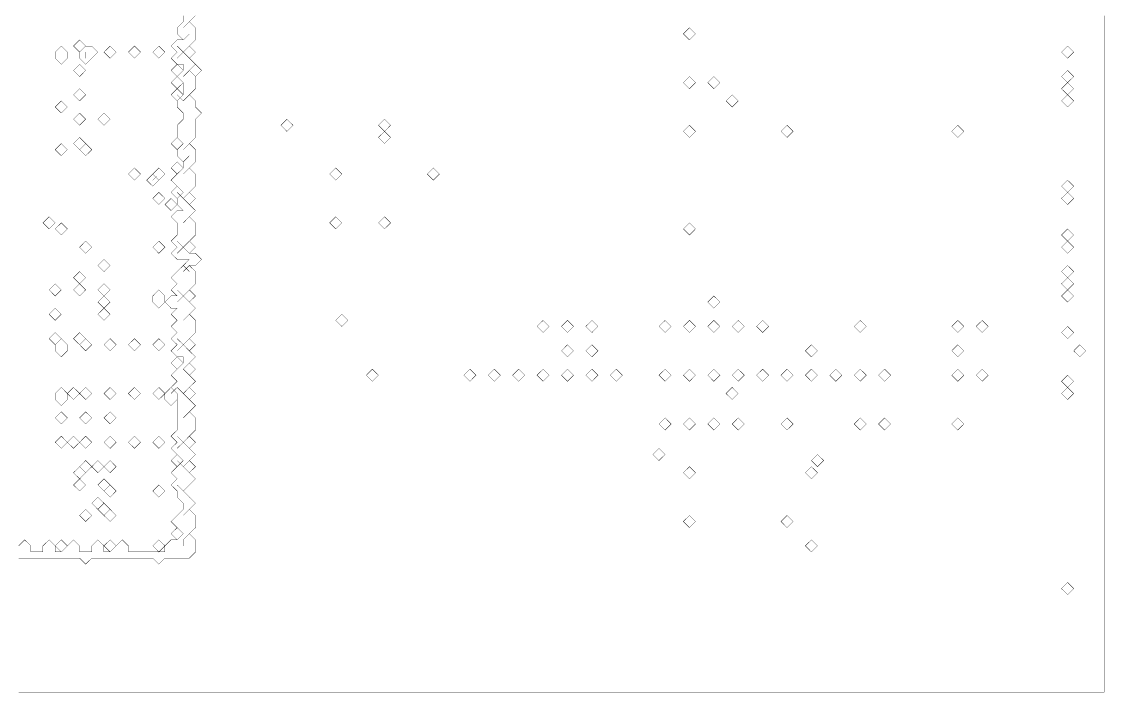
# Model space of a CAD drawing. Header units: metres. Extents: x 0 to 4936, y -4936 to 0.
# Drawn here: x 3221 to 4936, y -4936 to -3873 of the extents above; entities that cross this region are included whole.
import ezdxf

# ---------------------------------------------------------------- set-up
doc = ezdxf.new("R2010")
doc.units = ezdxf.units.M
doc.layers.add('conductor', color=1, linetype='Continuous')
doc.layers.add('substrate', color=5, linetype='Continuous')

msp = doc.modelspace()

# ---------------------------------------------------------------- linework, layer by layer
at = {"layer": 'conductor', "const_width": 0.5}
msp.add_lwpolyline([(3216.2, -4703.5), (3225.8, -4693.9), (3235.5, -4703.5), (3235.5, -4713.2), (3245.2, -4713.2), (3254.8, -4713.2), (3254.8, -4703.5), (3264.5, -4693.9), (3274.1, -4703.5), (3274.1, -4713.2), (3283.8, -4713.2), (3293.4, -4703.5), (3303.1, -4693.9), (3312.8, -4703.5), (3312.8, -4713.2), (3322.4, -4713.2), (3332.1, -4713.2), (3332.1, -4703.5), (3341.7, -4693.9), (3351.4, -4703.5), (3351.4, -4713.2), (3361.1, -4713.2), (3370.7, -4703.5), (3380.4, -4693.9), (3390, -4703.5), (3390, -4713.2), (3399.7, -4713.2), (3409.3, -4713.2), (3419, -4713.2), (3428.7, -4713.2), (3438.3, -4713.2), (3448, -4713.2), (3448, -4703.5), (3457.6, -4693.9), (3467.3, -4693.9), (3477, -4684.2), (3467.3, -4674.6), (3457.6, -4664.9), (3467.3, -4655.3), (3477, -4645.6), (3477, -4635.9), (3467.3, -4626.3), (3467.3, -4616.6), (3457.6, -4607), (3467.3, -4597.3), (3457.6, -4587.6), (3467.3, -4578), (3477, -4568.3), (3467.3, -4558.7), (3457.6, -4549), (3467.3, -4539.4), (3457.6, -4529.7), (3467.3, -4520), (3467.3, -4510.4), (3467.3, -4500.7), (3467.3, -4491.1), (3467.3, -4481.4), (3467.3, -4471.7), (3467.3, -4462.1), (3457.6, -4452.4), (3467.3, -4442.8), (3457.6, -4433.1), (3467.3, -4423.5), (3477, -4413.8), (3477, -4404.1), (3467.3, -4404.1), (3457.6, -4394.5), (3467.3, -4384.8), (3457.6, -4375.2), (3467.3, -4365.5), (3457.6, -4355.8), (3467.3, -4346.2), (3457.6, -4336.5), (3467.3, -4326.9), (3457.6, -4326.9), (3448, -4317.2), (3457.6, -4307.6), (3467.3, -4307.6), (3457.6, -4297.9), (3467.3, -4288.2), (3457.6, -4278.6), (3467.3, -4268.9), (3477, -4259.3), (3486.6, -4268.9), (3477, -4259.3), (3486.6, -4249.6), (3477, -4249.6), (3467.3, -4249.6), (3457.6, -4240), (3467.3, -4230.3), (3457.6, -4220.6), (3467.3, -4211), (3467.3, -4201.3), (3467.3, -4191.7), (3457.6, -4182), (3467.3, -4172.3), (3477, -4172.3), (3467.3, -4162.7), (3467.3, -4153), (3477, -4143.4), (3467.3, -4133.7), (3457.6, -4124.1), (3467.3, -4114.4), (3477, -4104.7), (3477, -4095.1), (3486.6, -4085.4), (3477, -4095.1), (3467.3, -4085.4), (3467.3, -4075.8), (3477, -4066.1), (3467.3, -4056.4), (3467.3, -4046.8), (3467.3, -4037.1), (3477, -4027.5), (3477, -4017.8), (3467.3, -4008.2), (3467.3, -3998.5), (3477, -3988.8), (3477, -3979.2), (3477, -3969.5), (3467.3, -3959.9), (3477, -3950.2), (3477, -3940.5), (3467.3, -3940.5), (3457.6, -3930.9), (3467.3, -3921.2), (3457.6, -3911.6), (3467.3, -3901.9), (3477, -3901.9), (3486.6, -3892.3), (3477, -3901.9), (3467.3, -3892.3), (3467.3, -3882.6), (3477, -3872.9), (3477, -3863.3)], dxfattribs=at)
for points in [[(3303.1, -3911.6), (3312.8, -3901.9), (3322.4, -3911.6), (3312.8, -3921.2)], [(3274.1, -3921.2), (3283.8, -3911.6), (3293.4, -3921.2), (3293.4, -3930.9), (3283.8, -3940.5), (3274.1, -3930.9)], [(3312.8, -3921.2), (3322.4, -3911.6), (3332.1, -3911.6), (3341.7, -3921.2), (3332.1, -3930.9), (3322.4, -3940.5), (3312.8, -3930.9)], [(3351.4, -3921.2), (3361.1, -3911.6), (3370.7, -3921.2), (3361.1, -3930.9)], [(3390, -3921.2), (3399.7, -3911.6), (3409.3, -3921.2), (3399.7, -3930.9)], [(3428.7, -3921.2), (3438.3, -3911.6), (3448, -3921.2), (3438.3, -3930.9)], [(3303.1, -3950.2), (3312.8, -3940.5), (3322.4, -3950.2), (3312.8, -3959.9)], [(3457.6, -3950.2), (3467.3, -3940.5), (3477, -3950.2), (3467.3, -3959.9)], [(3457.6, -3969.5), (3467.3, -3959.9), (3477, -3969.5), (3467.3, -3979.2)], [(3303.1, -3988.8), (3312.8, -3979.2), (3322.4, -3988.8), (3312.8, -3998.5)], [(3457.6, -3988.8), (3467.3, -3979.2), (3477, -3988.8), (3467.3, -3998.5)], [(3274.1, -4008.2), (3283.8, -3998.5), (3293.4, -4008.2), (3283.8, -4017.8)], [(3303.1, -4027.5), (3312.8, -4017.8), (3322.4, -4027.5), (3312.8, -4037.1)], [(3341.7, -4027.5), (3351.4, -4017.8), (3361.1, -4027.5), (3351.4, -4037.1)], [(3303.1, -4066.1), (3312.8, -4056.4), (3322.4, -4066.1), (3312.8, -4075.8)], [(3457.6, -4066.1), (3467.3, -4056.4), (3477, -4066.1), (3467.3, -4075.8)], [(3274.1, -4075.8), (3283.8, -4066.1), (3293.4, -4075.8), (3283.8, -4085.4)], [(3312.8, -4075.8), (3322.4, -4066.1), (3332.1, -4075.8), (3322.4, -4085.4)], [(3457.6, -4104.7), (3467.3, -4095.1), (3477, -4104.7), (3467.3, -4114.4)], [(3390, -4114.4), (3399.7, -4104.7), (3409.3, -4114.4), (3399.7, -4124.1)], [(3419, -4124.1), (3428.7, -4114.4), (3438.3, -4124.1), (3428.7, -4133.7)], [(3428.7, -4114.4), (3438.3, -4104.7), (3448, -4114.4), (3438.3, -4124.1)], [(3428.7, -4153), (3438.3, -4143.4), (3448, -4153), (3438.3, -4162.7)], [(3457.6, -4143.4), (3467.3, -4133.7), (3477, -4143.4), (3467.3, -4153)], [(3448, -4162.7), (3457.6, -4153), (3467.3, -4162.7), (3457.6, -4172.3)], [(3254.8, -4191.7), (3264.5, -4182), (3274.1, -4191.7), (3264.5, -4201.3)], [(3274.1, -4201.3), (3283.8, -4191.7), (3293.4, -4201.3), (3283.8, -4211)], [(3312.8, -4230.3), (3322.4, -4220.6), (3332.1, -4230.3), (3322.4, -4240)], [(3428.7, -4230.3), (3438.3, -4220.6), (3448, -4230.3), (3438.3, -4240)], [(3341.7, -4259.3), (3351.4, -4249.6), (3361.1, -4259.3), (3351.4, -4268.9)], [(3303.1, -4278.6), (3312.8, -4268.9), (3322.4, -4278.6), (3312.8, -4288.2)], [(3264.5, -4297.9), (3274.1, -4288.2), (3283.8, -4297.9), (3274.1, -4307.6)], [(3303.1, -4297.9), (3312.8, -4288.2), (3322.4, -4297.9), (3312.8, -4307.6)], [(3341.7, -4297.9), (3351.4, -4288.2), (3361.1, -4297.9), (3351.4, -4307.6)], [(3428.7, -4307.6), (3438.3, -4297.9), (3448, -4307.6), (3448, -4317.2), (3438.3, -4326.9), (3428.7, -4317.2)], [(3341.7, -4317.2), (3351.4, -4307.6), (3361.1, -4317.2), (3351.4, -4326.9)], [(3264.5, -4336.5), (3274.1, -4326.9), (3283.8, -4336.5), (3274.1, -4346.2)], [(3341.7, -4336.5), (3351.4, -4326.9), (3361.1, -4336.5), (3351.4, -4346.2)], [(3264.5, -4375.2), (3274.1, -4365.5), (3283.8, -4375.2), (3274.1, -4384.8)], [(3303.1, -4375.2), (3312.8, -4365.5), (3322.4, -4375.2), (3312.8, -4384.8)], [(3274.1, -4384.8), (3283.8, -4375.2), (3293.4, -4384.8), (3293.4, -4394.5), (3283.8, -4404.1), (3274.1, -4394.5)], [(3312.8, -4384.8), (3322.4, -4375.2), (3332.1, -4384.8), (3322.4, -4394.5)], [(3351.4, -4384.8), (3361.1, -4375.2), (3370.7, -4384.8), (3361.1, -4394.5)], [(3390, -4384.8), (3399.7, -4375.2), (3409.3, -4384.8), (3399.7, -4394.5)], [(3428.7, -4384.8), (3438.3, -4375.2), (3448, -4384.8), (3438.3, -4394.5)], [(3457.6, -4413.8), (3467.3, -4404.1), (3477, -4413.8), (3467.3, -4423.5)], [(3274.1, -4462.1), (3283.8, -4452.4), (3293.4, -4462.1), (3293.4, -4471.7), (3283.8, -4481.4), (3274.1, -4471.7)], [(3293.4, -4462.1), (3303.1, -4452.4), (3312.8, -4462.1), (3303.1, -4471.7)], [(3312.8, -4462.1), (3322.4, -4452.4), (3332.1, -4462.1), (3322.4, -4471.7)], [(3351.4, -4462.1), (3361.1, -4452.4), (3370.7, -4462.1), (3361.1, -4471.7)], [(3390, -4462.1), (3399.7, -4452.4), (3409.3, -4462.1), (3399.7, -4471.7)], [(3428.7, -4462.1), (3438.3, -4452.4), (3448, -4462.1), (3438.3, -4471.7)], [(3448, -4462.1), (3457.6, -4452.4), (3467.3, -4462.1), (3467.3, -4471.7), (3457.6, -4481.4), (3448, -4471.7)], [(3274.1, -4500.7), (3283.8, -4491.1), (3293.4, -4500.7), (3283.8, -4510.4)], [(3312.8, -4500.7), (3322.4, -4491.1), (3332.1, -4500.7), (3322.4, -4510.4)], [(3351.4, -4500.7), (3361.1, -4491.1), (3370.7, -4500.7), (3361.1, -4510.4)], [(3274.1, -4539.4), (3283.8, -4529.7), (3293.4, -4539.4), (3283.8, -4549)], [(3293.4, -4539.4), (3303.1, -4529.7), (3312.8, -4539.4), (3303.1, -4549)], [(3312.8, -4539.4), (3322.4, -4529.7), (3332.1, -4539.4), (3322.4, -4549)], [(3351.4, -4539.4), (3361.1, -4529.7), (3370.7, -4539.4), (3361.1, -4549)], [(3390, -4539.4), (3399.7, -4529.7), (3409.3, -4539.4), (3399.7, -4549)], [(3428.7, -4539.4), (3438.3, -4529.7), (3448, -4539.4), (3438.3, -4549)], [(3457.6, -4568.3), (3467.3, -4558.7), (3477, -4568.3), (3467.3, -4578)], [(3303.1, -4587.6), (3312.8, -4578), (3322.4, -4587.6), (3312.8, -4597.3)], [(3312.8, -4578), (3322.4, -4568.3), (3332.1, -4578), (3322.4, -4587.6)], [(3332.1, -4578), (3341.7, -4568.3), (3351.4, -4578), (3341.7, -4587.6)], [(3351.4, -4578), (3361.1, -4568.3), (3370.7, -4578), (3361.1, -4587.6)], [(3303.1, -4607), (3312.8, -4597.3), (3322.4, -4607), (3312.8, -4616.6)], [(3341.7, -4607), (3351.4, -4597.3), (3361.1, -4607), (3351.4, -4616.6)], [(3351.4, -4616.6), (3361.1, -4607), (3370.7, -4616.6), (3361.1, -4626.3)], [(3428.7, -4616.6), (3438.3, -4607), (3448, -4616.6), (3438.3, -4626.3)], [(3332.1, -4635.9), (3341.7, -4626.3), (3351.4, -4635.9), (3341.7, -4645.6)], [(3312.8, -4655.3), (3322.4, -4645.6), (3332.1, -4655.3), (3322.4, -4664.9)], [(3341.7, -4645.6), (3351.4, -4635.9), (3361.1, -4645.6), (3351.4, -4655.3)], [(3351.4, -4655.3), (3361.1, -4645.6), (3370.7, -4655.3), (3361.1, -4664.9)], [(3457.6, -4684.2), (3467.3, -4674.6), (3477, -4684.2), (3467.3, -4693.9)], [(3274.1, -4703.5), (3283.8, -4693.9), (3293.4, -4703.5), (3283.8, -4713.2)], [(3351.4, -4703.5), (3361.1, -4693.9), (3370.7, -4703.5), (3361.1, -4713.2)], [(3428.7, -4703.5), (3438.3, -4693.9), (3448, -4703.5), (3438.3, -4713.2)], [(3467.3, -4713.2)]]:
    msp.add_lwpolyline(points, close=True, dxfattribs=at)
at = {"layer": 'substrate', "const_width": 0.5}
for points in [[(3216.2, -4935.3), (3225.8, -4935.3), (3235.5, -4935.3), (3245.2, -4935.3), (3254.8, -4935.3), (3264.5, -4935.3), (3274.1, -4935.3), (3283.8, -4935.3), (3293.4, -4935.3), (3303.1, -4935.3), (3312.8, -4935.3), (3322.4, -4935.3), (3332.1, -4935.3), (3341.7, -4935.3), (3351.4, -4935.3), (3361.1, -4935.3), (3370.7, -4935.3), (3380.4, -4935.3), (3390, -4935.3), (3399.7, -4935.3), (3409.3, -4935.3), (3419, -4935.3), (3428.7, -4935.3), (3438.3, -4935.3), (3448, -4935.3), (3457.6, -4935.3), (3467.3, -4935.3), (3477, -4935.3), (3486.6, -4935.3), (3496.3, -4935.3), (3505.9, -4935.3), (3515.6, -4935.3), (3525.2, -4935.3), (3534.9, -4935.3), (3544.6, -4935.3), (3554.2, -4935.3), (3563.9, -4935.3), (3573.5, -4935.3), (3583.2, -4935.3), (3592.9, -4935.3), (3602.5, -4935.3), (3612.2, -4935.3), (3621.8, -4935.3), (3631.5, -4935.3), (3641.1, -4935.3), (3650.8, -4935.3), (3660.5, -4935.3), (3670.1, -4935.3), (3679.8, -4935.3), (3689.4, -4935.3), (3699.1, -4935.3), (3708.8, -4935.3), (3718.4, -4935.3), (3728.1, -4935.3), (3737.7, -4935.3), (3747.4, -4935.3), (3757, -4935.3), (3766.7, -4935.3), (3776.4, -4935.3), (3786, -4935.3), (3795.7, -4935.3), (3805.3, -4935.3), (3815, -4935.3), (3824.6, -4935.3), (3834.3, -4935.3), (3844, -4935.3), (3853.6, -4935.3), (3863.3, -4935.3), (3872.9, -4935.3), (3882.6, -4935.3), (3892.3, -4935.3), (3901.9, -4935.3), (3911.6, -4935.3), (3921.2, -4935.3), (3930.9, -4935.3), (3940.5, -4935.3), (3950.2, -4935.3), (3959.9, -4935.3), (3969.5, -4935.3), (3979.2, -4935.3), (3988.8, -4935.3), (3998.5, -4935.3), (4008.2, -4935.3), (4017.8, -4935.3), (4027.5, -4935.3), (4037.1, -4935.3), (4046.8, -4935.3), (4056.4, -4935.3), (4066.1, -4935.3), (4075.8, -4935.3), (4085.4, -4935.3), (4095.1, -4935.3), (4104.7, -4935.3), (4114.4, -4935.3), (4124.1, -4935.3), (4133.7, -4935.3), (4143.4, -4935.3), (4153, -4935.3), (4162.7, -4935.3), (4172.3, -4935.3), (4182, -4935.3), (4191.7, -4935.3), (4201.3, -4935.3), (4211, -4935.3), (4220.6, -4935.3), (4230.3, -4935.3), (4240, -4935.3), (4249.6, -4935.3), (4259.3, -4935.3), (4268.9, -4935.3), (4278.6, -4935.3), (4288.2, -4935.3), (4297.9, -4935.3), (4307.6, -4935.3), (4317.2, -4935.3), (4326.9, -4935.3), (4336.5, -4935.3), (4346.2, -4935.3), (4355.8, -4935.3), (4365.5, -4935.3), (4375.2, -4935.3), (4384.8, -4935.3), (4394.5, -4935.3), (4404.1, -4935.3), (4413.8, -4935.3), (4423.5, -4935.3), (4433.1, -4935.3), (4442.8, -4935.3), (4452.4, -4935.3), (4462.1, -4935.3), (4471.7, -4935.3), (4481.4, -4935.3), (4491.1, -4935.3), (4500.7, -4935.3), (4510.4, -4935.3), (4520, -4935.3), (4529.7, -4935.3), (4539.4, -4935.3), (4549, -4935.3), (4558.7, -4935.3), (4568.3, -4935.3), (4578, -4935.3), (4587.6, -4935.3), (4597.3, -4935.3), (4607, -4935.3), (4616.6, -4935.3), (4626.3, -4935.3), (4635.9, -4935.3), (4645.6, -4935.3), (4655.3, -4935.3), (4664.9, -4935.3), (4674.6, -4935.3), (4684.2, -4935.3), (4693.9, -4935.3), (4703.5, -4935.3), (4713.2, -4935.3), (4722.9, -4935.3), (4732.5, -4935.3), (4742.2, -4935.3), (4751.8, -4935.3), (4761.5, -4935.3), (4771.2, -4935.3), (4780.8, -4935.3), (4790.5, -4935.3), (4800.1, -4935.3), (4809.8, -4935.3), (4819.4, -4935.3), (4829.1, -4935.3), (4838.8, -4935.3), (4848.4, -4935.3), (4858.1, -4935.3), (4867.7, -4935.3), (4877.4, -4935.3), (4887.1, -4935.3), (4896.7, -4935.3), (4906.4, -4935.3), (4916, -4935.3), (4925.7, -4935.3), (4935.3, -4935.3), (4935.3, -4925.7), (4935.3, -4916), (4935.3, -4906.4), (4935.3, -4896.7), (4935.3, -4887.1), (4935.3, -4877.4), (4935.3, -4867.7), (4935.3, -4858.1), (4935.3, -4848.4), (4935.3, -4838.8), (4935.3, -4829.1), (4935.3, -4819.4), (4935.3, -4809.8), (4935.3, -4800.1), (4935.3, -4790.5), (4935.3, -4780.8), (4935.3, -4771.2), (4935.3, -4761.5), (4935.3, -4751.8), (4935.3, -4742.2), (4935.3, -4732.5), (4935.3, -4722.9), (4935.3, -4713.2), (4935.3, -4703.5), (4935.3, -4693.9), (4935.3, -4684.2), (4935.3, -4674.6), (4935.3, -4664.9), (4935.3, -4655.3), (4935.3, -4645.6), (4935.3, -4635.9), (4935.3, -4626.3), (4935.3, -4616.6), (4935.3, -4607), (4935.3, -4597.3), (4935.3, -4587.6), (4935.3, -4578), (4935.3, -4568.3), (4935.3, -4558.7), (4935.3, -4549), (4935.3, -4539.4), (4935.3, -4529.7), (4935.3, -4520), (4935.3, -4510.4), (4935.3, -4500.7), (4935.3, -4491.1), (4935.3, -4481.4), (4935.3, -4471.7), (4935.3, -4462.1), (4935.3, -4452.4), (4935.3, -4442.8), (4935.3, -4433.1), (4935.3, -4423.5), (4935.3, -4413.8), (4935.3, -4404.1), (4935.3, -4394.5), (4935.3, -4384.8), (4935.3, -4375.2), (4935.3, -4365.5), (4935.3, -4355.8), (4935.3, -4346.2), (4935.3, -4336.5), (4935.3, -4326.9), (4935.3, -4317.2), (4935.3, -4307.6), (4935.3, -4297.9), (4935.3, -4288.2), (4935.3, -4278.6), (4935.3, -4268.9), (4935.3, -4259.3), (4935.3, -4249.6), (4935.3, -4240), (4935.3, -4230.3), (4935.3, -4220.6), (4935.3, -4211), (4935.3, -4201.3), (4935.3, -4191.7), (4935.3, -4182), (4935.3, -4172.3), (4935.3, -4162.7), (4935.3, -4153), (4935.3, -4143.4), (4935.3, -4133.7), (4935.3, -4124.1), (4935.3, -4114.4), (4935.3, -4104.7), (4935.3, -4095.1), (4935.3, -4085.4), (4935.3, -4075.8), (4935.3, -4066.1), (4935.3, -4056.4), (4935.3, -4046.8), (4935.3, -4037.1), (4935.3, -4027.5), (4935.3, -4017.8), (4935.3, -4008.2), (4935.3, -3998.5), (4935.3, -3988.8), (4935.3, -3979.2), (4935.3, -3969.5), (4935.3, -3959.9), (4935.3, -3950.2), (4935.3, -3940.5), (4935.3, -3930.9), (4935.3, -3921.2), (4935.3, -3911.6), (4935.3, -3901.9), (4935.3, -3892.3), (4935.3, -3882.6), (4935.3, -3872.9), (4935.3, -3863.3)], [(3496.3, -3863.3), (3486.6, -3872.9), (3477, -3882.6), (3486.6, -3872.9), (3496.3, -3882.6), (3496.3, -3892.3), (3496.3, -3901.9), (3486.6, -3911.6), (3477, -3921.2), (3467.3, -3911.6), (3477, -3921.2), (3467.3, -3930.9), (3477, -3921.2), (3486.6, -3930.9), (3496.3, -3940.5), (3486.6, -3950.2), (3477, -3959.9), (3486.6, -3950.2), (3496.3, -3959.9), (3496.3, -3969.5), (3496.3, -3979.2), (3486.6, -3988.8), (3477, -3998.5), (3467.3, -3988.8), (3477, -3998.5), (3486.6, -3988.8), (3496.3, -3998.5), (3496.3, -4008.2), (3505.9, -4017.8), (3496.3, -4027.5), (3496.3, -4037.1), (3496.3, -4046.8), (3496.3, -4056.4), (3486.6, -4066.1), (3477, -4075.8), (3486.6, -4066.1), (3496.3, -4075.8), (3496.3, -4085.4), (3496.3, -4095.1), (3486.6, -4104.7), (3477, -4114.4), (3486.6, -4104.7), (3496.3, -4114.4), (3496.3, -4124.1), (3496.3, -4133.7), (3486.6, -4143.4), (3477, -4153), (3467.3, -4143.4), (3477, -4153), (3486.6, -4162.7), (3496.3, -4172.3), (3486.6, -4182), (3477, -4191.7), (3486.6, -4182), (3496.3, -4191.7), (3496.3, -4201.3), (3496.3, -4211), (3486.6, -4220.6), (3477, -4230.3), (3467.3, -4220.6), (3477, -4230.3), (3467.3, -4240), (3477, -4230.3), (3486.6, -4240), (3496.3, -4240), (3505.9, -4249.6), (3496.3, -4259.3), (3486.6, -4259.3), (3477, -4268.9), (3486.6, -4259.3), (3496.3, -4268.9), (3496.3, -4278.6), (3496.3, -4288.2), (3486.6, -4297.9), (3477, -4307.6), (3467.3, -4297.9), (3477, -4307.6), (3467.3, -4317.2), (3477, -4307.6), (3486.6, -4317.2), (3496.3, -4326.9), (3486.6, -4336.5), (3477, -4346.2), (3486.6, -4336.5), (3496.3, -4346.2), (3496.3, -4355.8), (3496.3, -4365.5), (3486.6, -4375.2), (3477, -4384.8), (3467.3, -4375.2), (3477, -4384.8), (3467.3, -4394.5), (3477, -4384.8), (3486.6, -4394.5), (3496.3, -4404.1), (3486.6, -4413.8), (3477, -4423.5), (3486.6, -4433.1), (3496.3, -4442.8), (3486.6, -4452.4), (3477, -4462.1), (3467.3, -4452.4), (3457.6, -4462.1), (3467.3, -4452.4), (3477, -4462.1), (3486.6, -4471.7), (3496.3, -4481.4), (3486.6, -4491.1), (3477, -4500.7), (3486.6, -4491.1), (3496.3, -4500.7), (3496.3, -4510.4), (3496.3, -4520), (3486.6, -4529.7), (3477, -4539.4), (3467.3, -4529.7), (3477, -4539.4), (3467.3, -4549), (3477, -4539.4), (3486.6, -4549), (3496.3, -4558.7), (3486.6, -4568.3), (3477, -4578), (3467.3, -4568.3), (3477, -4578), (3486.6, -4587.6), (3496.3, -4597.3), (3486.6, -4607), (3477, -4616.6), (3467.3, -4607), (3477, -4616.6), (3486.6, -4626.3), (3496.3, -4635.9), (3486.6, -4645.6), (3477, -4655.3), (3486.6, -4645.6), (3496.3, -4655.3), (3496.3, -4664.9), (3496.3, -4674.6), (3486.6, -4684.2), (3477, -4693.9), (3477, -4703.5), (3477, -4693.9), (3486.6, -4684.2), (3496.3, -4693.9), (3496.3, -4703.5), (3496.3, -4713.2), (3486.6, -4722.9), (3477, -4722.9), (3467.3, -4722.9), (3457.6, -4722.9), (3448, -4722.9), (3438.3, -4732.5), (3428.7, -4722.9), (3419, -4722.9), (3409.3, -4722.9), (3399.7, -4722.9), (3390, -4722.9), (3380.4, -4722.9), (3370.7, -4722.9), (3361.1, -4722.9), (3351.4, -4722.9), (3341.7, -4722.9), (3332.1, -4722.9), (3322.4, -4732.5), (3312.8, -4722.9), (3303.1, -4722.9), (3293.4, -4722.9), (3283.8, -4722.9), (3274.1, -4722.9), (3264.5, -4722.9), (3254.8, -4722.9), (3245.2, -4722.9), (3235.5, -4722.9), (3225.8, -4722.9), (3216.2, -4722.9)]]:
    msp.add_lwpolyline(points, dxfattribs=at)
for points in [[(4268.9, -3892.3), (4278.6, -3882.6), (4288.2, -3892.3), (4278.6, -3901.9)], [(3283.8, -3921.2)], [(3322.4, -3921.2), (3322.4, -3930.9)], [(3361.1, -3921.2)], [(3399.7, -3921.2)], [(3438.3, -3921.2)], [(3477, -3921.2), (3486.6, -3911.6), (3496.3, -3921.2), (3486.6, -3930.9)], [(4867.7, -3921.2), (4877.4, -3911.6), (4887.1, -3921.2), (4877.4, -3930.9)], [(3486.6, -3950.2), (3496.3, -3940.5), (3505.9, -3950.2), (3496.3, -3959.9)], [(4268.9, -3969.5), (4278.6, -3959.9), (4288.2, -3969.5), (4278.6, -3979.2)], [(4307.6, -3969.5), (4317.2, -3959.9), (4326.9, -3969.5), (4317.2, -3979.2)], [(4867.7, -3959.9), (4877.4, -3950.2), (4887.1, -3959.9), (4877.4, -3969.5)], [(4867.7, -3979.2), (4877.4, -3969.5), (4887.1, -3979.2), (4877.4, -3988.8)], [(4336.5, -3998.5), (4346.2, -3988.8), (4355.8, -3998.5), (4346.2, -4008.2)], [(4867.7, -3998.5), (4877.4, -3988.8), (4887.1, -3998.5), (4877.4, -4008.2)], [(3631.5, -4037.1), (3641.1, -4027.5), (3650.8, -4037.1), (3641.1, -4046.8)], [(3786, -4037.1), (3795.7, -4027.5), (3805.3, -4037.1), (3795.7, -4046.8)], [(3477, -4037.1)], [(4268.9, -4046.8), (4278.6, -4037.1), (4288.2, -4046.8), (4278.6, -4056.4)], [(4423.5, -4046.8), (4433.1, -4037.1), (4442.8, -4046.8), (4433.1, -4056.4)], [(4693.9, -4046.8), (4703.5, -4037.1), (4713.2, -4046.8), (4703.5, -4056.4)], [(3786, -4056.4), (3795.7, -4046.8), (3805.3, -4056.4), (3795.7, -4066.1)], [(3283.8, -4075.8)], [(3322.4, -4075.8)], [(3399.7, -4114.4)], [(3438.3, -4114.4), (3428.7, -4124.1)], [(3708.8, -4114.4), (3718.4, -4104.7), (3728.1, -4114.4), (3718.4, -4124.1)], [(3863.3, -4114.4), (3872.9, -4104.7), (3882.6, -4114.4), (3872.9, -4124.1)], [(4867.7, -4133.7), (4877.4, -4124.1), (4887.1, -4133.7), (4877.4, -4143.4)], [(3477, -4153), (3486.6, -4143.4), (3496.3, -4153), (3486.6, -4162.7)], [(4867.7, -4153), (4877.4, -4143.4), (4887.1, -4153), (4877.4, -4162.7)], [(3438.3, -4153)], [(3708.8, -4191.7), (3718.4, -4182), (3728.1, -4191.7), (3718.4, -4201.3)], [(3786, -4191.7), (3795.7, -4182), (3805.3, -4191.7), (3795.7, -4201.3)], [(4268.9, -4201.3), (4278.6, -4191.7), (4288.2, -4201.3), (4278.6, -4211)], [(4867.7, -4211), (4877.4, -4201.3), (4887.1, -4211), (4877.4, -4220.6)], [(3322.4, -4230.3)], [(3438.3, -4230.3)], [(3477, -4230.3), (3486.6, -4220.6), (3496.3, -4230.3), (3486.6, -4240)], [(4867.7, -4230.3), (4877.4, -4220.6), (4887.1, -4230.3), (4877.4, -4240)], [(4867.7, -4268.9), (4877.4, -4259.3), (4887.1, -4268.9), (4877.4, -4278.6)], [(4867.7, -4288.2), (4877.4, -4278.6), (4887.1, -4288.2), (4877.4, -4297.9)], [(3477, -4307.6), (3486.6, -4297.9), (3496.3, -4307.6), (3486.6, -4317.2)], [(4867.7, -4307.6), (4877.4, -4297.9), (4887.1, -4307.6), (4877.4, -4317.2)], [(3438.3, -4307.6)], [(4307.6, -4317.2), (4317.2, -4307.6), (4326.9, -4317.2), (4317.2, -4326.9)], [(3718.4, -4346.2), (3728.1, -4336.5), (3737.7, -4346.2), (3728.1, -4355.8)], [(4037.1, -4355.8), (4046.8, -4346.2), (4056.4, -4355.8), (4046.8, -4365.5)], [(4075.8, -4355.8), (4085.4, -4346.2), (4095.1, -4355.8), (4085.4, -4365.5)], [(4114.4, -4355.8), (4124.1, -4346.2), (4133.7, -4355.8), (4124.1, -4365.5)], [(4230.3, -4355.8), (4240, -4346.2), (4249.6, -4355.8), (4240, -4365.5)], [(4268.9, -4355.8), (4278.6, -4346.2), (4288.2, -4355.8), (4278.6, -4365.5)], [(4307.6, -4355.8), (4317.2, -4346.2), (4326.9, -4355.8), (4317.2, -4365.5)], [(4346.2, -4355.8), (4355.8, -4346.2), (4365.5, -4355.8), (4355.8, -4365.5)], [(4384.8, -4355.8), (4394.5, -4346.2), (4404.1, -4355.8), (4394.5, -4365.5)], [(4539.4, -4355.8), (4549, -4346.2), (4558.7, -4355.8), (4549, -4365.5)], [(4693.9, -4355.8), (4703.5, -4346.2), (4713.2, -4355.8), (4703.5, -4365.5)], [(4732.5, -4355.8), (4742.2, -4346.2), (4751.8, -4355.8), (4742.2, -4365.5)], [(4867.7, -4365.5), (4877.4, -4355.8), (4887.1, -4365.5), (4877.4, -4375.2)], [(3283.8, -4384.8)], [(3322.4, -4384.8)], [(3361.1, -4384.8)], [(3399.7, -4384.8)], [(3438.3, -4384.8)], [(3477, -4384.8), (3486.6, -4375.2), (3496.3, -4384.8), (3486.6, -4394.5)], [(4075.8, -4394.5), (4085.4, -4384.8), (4095.1, -4394.5), (4085.4, -4404.1)], [(4114.4, -4394.5), (4124.1, -4384.8), (4133.7, -4394.5), (4124.1, -4404.1)], [(4462.1, -4394.5), (4471.7, -4384.8), (4481.4, -4394.5), (4471.7, -4404.1)], [(4693.9, -4394.5), (4703.5, -4384.8), (4713.2, -4394.5), (4703.5, -4404.1)], [(4887.1, -4394.5), (4896.7, -4384.8), (4906.4, -4394.5), (4896.7, -4404.1)], [(3477, -4423.5), (3486.6, -4413.8), (3496.3, -4423.5), (3486.6, -4433.1)], [(3766.7, -4433.1), (3776.4, -4423.5), (3786, -4433.1), (3776.4, -4442.8)], [(3921.2, -4433.1), (3930.9, -4423.5), (3940.5, -4433.1), (3930.9, -4442.8)], [(3959.9, -4433.1), (3969.5, -4423.5), (3979.2, -4433.1), (3969.5, -4442.8)], [(3998.5, -4433.1), (4008.2, -4423.5), (4017.8, -4433.1), (4008.2, -4442.8)], [(4037.1, -4433.1), (4046.8, -4423.5), (4056.4, -4433.1), (4046.8, -4442.8)], [(4075.8, -4433.1), (4085.4, -4423.5), (4095.1, -4433.1), (4085.4, -4442.8)], [(4114.4, -4433.1), (4124.1, -4423.5), (4133.7, -4433.1), (4124.1, -4442.8)], [(4153, -4433.1), (4162.7, -4423.5), (4172.3, -4433.1), (4162.7, -4442.8)], [(4230.3, -4433.1), (4240, -4423.5), (4249.6, -4433.1), (4240, -4442.8)], [(4268.9, -4433.1), (4278.6, -4423.5), (4288.2, -4433.1), (4278.6, -4442.8)], [(4307.6, -4433.1), (4317.2, -4423.5), (4326.9, -4433.1), (4317.2, -4442.8)], [(4346.2, -4433.1), (4355.8, -4423.5), (4365.5, -4433.1), (4355.8, -4442.8)], [(4384.8, -4433.1), (4394.5, -4423.5), (4404.1, -4433.1), (4394.5, -4442.8)], [(4423.5, -4433.1), (4433.1, -4423.5), (4442.8, -4433.1), (4433.1, -4442.8)], [(4462.1, -4433.1), (4471.7, -4423.5), (4481.4, -4433.1), (4471.7, -4442.8)], [(4500.7, -4433.1), (4510.4, -4423.5), (4520, -4433.1), (4510.4, -4442.8)], [(4539.4, -4433.1), (4549, -4423.5), (4558.7, -4433.1), (4549, -4442.8)], [(4578, -4433.1), (4587.6, -4423.5), (4597.3, -4433.1), (4587.6, -4442.8)], [(4693.9, -4433.1), (4703.5, -4423.5), (4713.2, -4433.1), (4703.5, -4442.8)], [(4732.5, -4433.1), (4742.2, -4423.5), (4751.8, -4433.1), (4742.2, -4442.8)], [(4867.7, -4442.8), (4877.4, -4433.1), (4887.1, -4442.8), (4877.4, -4452.4)], [(3477, -4462.1), (3486.6, -4452.4), (3496.3, -4462.1), (3486.6, -4471.7)], [(4336.5, -4462.1), (4346.2, -4452.4), (4355.8, -4462.1), (4346.2, -4471.7)], [(4867.7, -4462.1), (4877.4, -4452.4), (4887.1, -4462.1), (4877.4, -4471.7)], [(3283.8, -4462.1)], [(3303.1, -4462.1)], [(3322.4, -4462.1)], [(3361.1, -4462.1)], [(3399.7, -4462.1)], [(3438.3, -4462.1)], [(3283.8, -4500.7)], [(3322.4, -4500.7)], [(3361.1, -4500.7)], [(4230.3, -4510.4), (4240, -4500.7), (4249.6, -4510.4), (4240, -4520)], [(4268.9, -4510.4), (4278.6, -4500.7), (4288.2, -4510.4), (4278.6, -4520)], [(4307.6, -4510.4), (4317.2, -4500.7), (4326.9, -4510.4), (4317.2, -4520)], [(4346.2, -4510.4), (4355.8, -4500.7), (4365.5, -4510.4), (4355.8, -4520)], [(4423.5, -4510.4), (4433.1, -4500.7), (4442.8, -4510.4), (4433.1, -4520)], [(4539.4, -4510.4), (4549, -4500.7), (4558.7, -4510.4), (4549, -4520)], [(4578, -4510.4), (4587.6, -4500.7), (4597.3, -4510.4), (4587.6, -4520)], [(4693.9, -4510.4), (4703.5, -4500.7), (4713.2, -4510.4), (4703.5, -4520)], [(3283.8, -4539.4)], [(3303.1, -4539.4)], [(3322.4, -4539.4)], [(3361.1, -4539.4)], [(3399.7, -4539.4)], [(3438.3, -4539.4)], [(3477, -4539.4), (3486.6, -4529.7), (3496.3, -4539.4), (3486.6, -4549)], [(4220.6, -4558.7), (4230.3, -4549), (4240, -4558.7), (4230.3, -4568.3)], [(4471.7, -4568.3), (4481.4, -4558.7), (4491.1, -4568.3), (4481.4, -4578)], [(3322.4, -4578)], [(3341.7, -4578)], [(3361.1, -4578)], [(3477, -4578), (3486.6, -4568.3), (3496.3, -4578), (3486.6, -4587.6)], [(4268.9, -4587.6), (4278.6, -4578), (4288.2, -4587.6), (4278.6, -4597.3)], [(4462.1, -4587.6), (4471.7, -4578), (4481.4, -4587.6), (4471.7, -4597.3)], [(3361.1, -4616.6)], [(3438.3, -4616.6)], [(3322.4, -4655.3)], [(3361.1, -4655.3)], [(4268.9, -4664.9), (4278.6, -4655.3), (4288.2, -4664.9), (4278.6, -4674.6)], [(4423.5, -4664.9), (4433.1, -4655.3), (4442.8, -4664.9), (4433.1, -4674.6)], [(4462.1, -4703.5), (4471.7, -4693.9), (4481.4, -4703.5), (4471.7, -4713.2)], [(3225.8, -4703.5)], [(3264.5, -4703.5)], [(3283.8, -4703.5)], [(3303.1, -4703.5)], [(3341.7, -4703.5)], [(3380.4, -4703.5)], [(3457.6, -4703.5)], [(4867.7, -4771.2), (4877.4, -4761.5), (4887.1, -4771.2), (4877.4, -4780.8)]]:
    msp.add_lwpolyline(points, close=True, dxfattribs=at)

doc.saveas('drawing.dxf')
